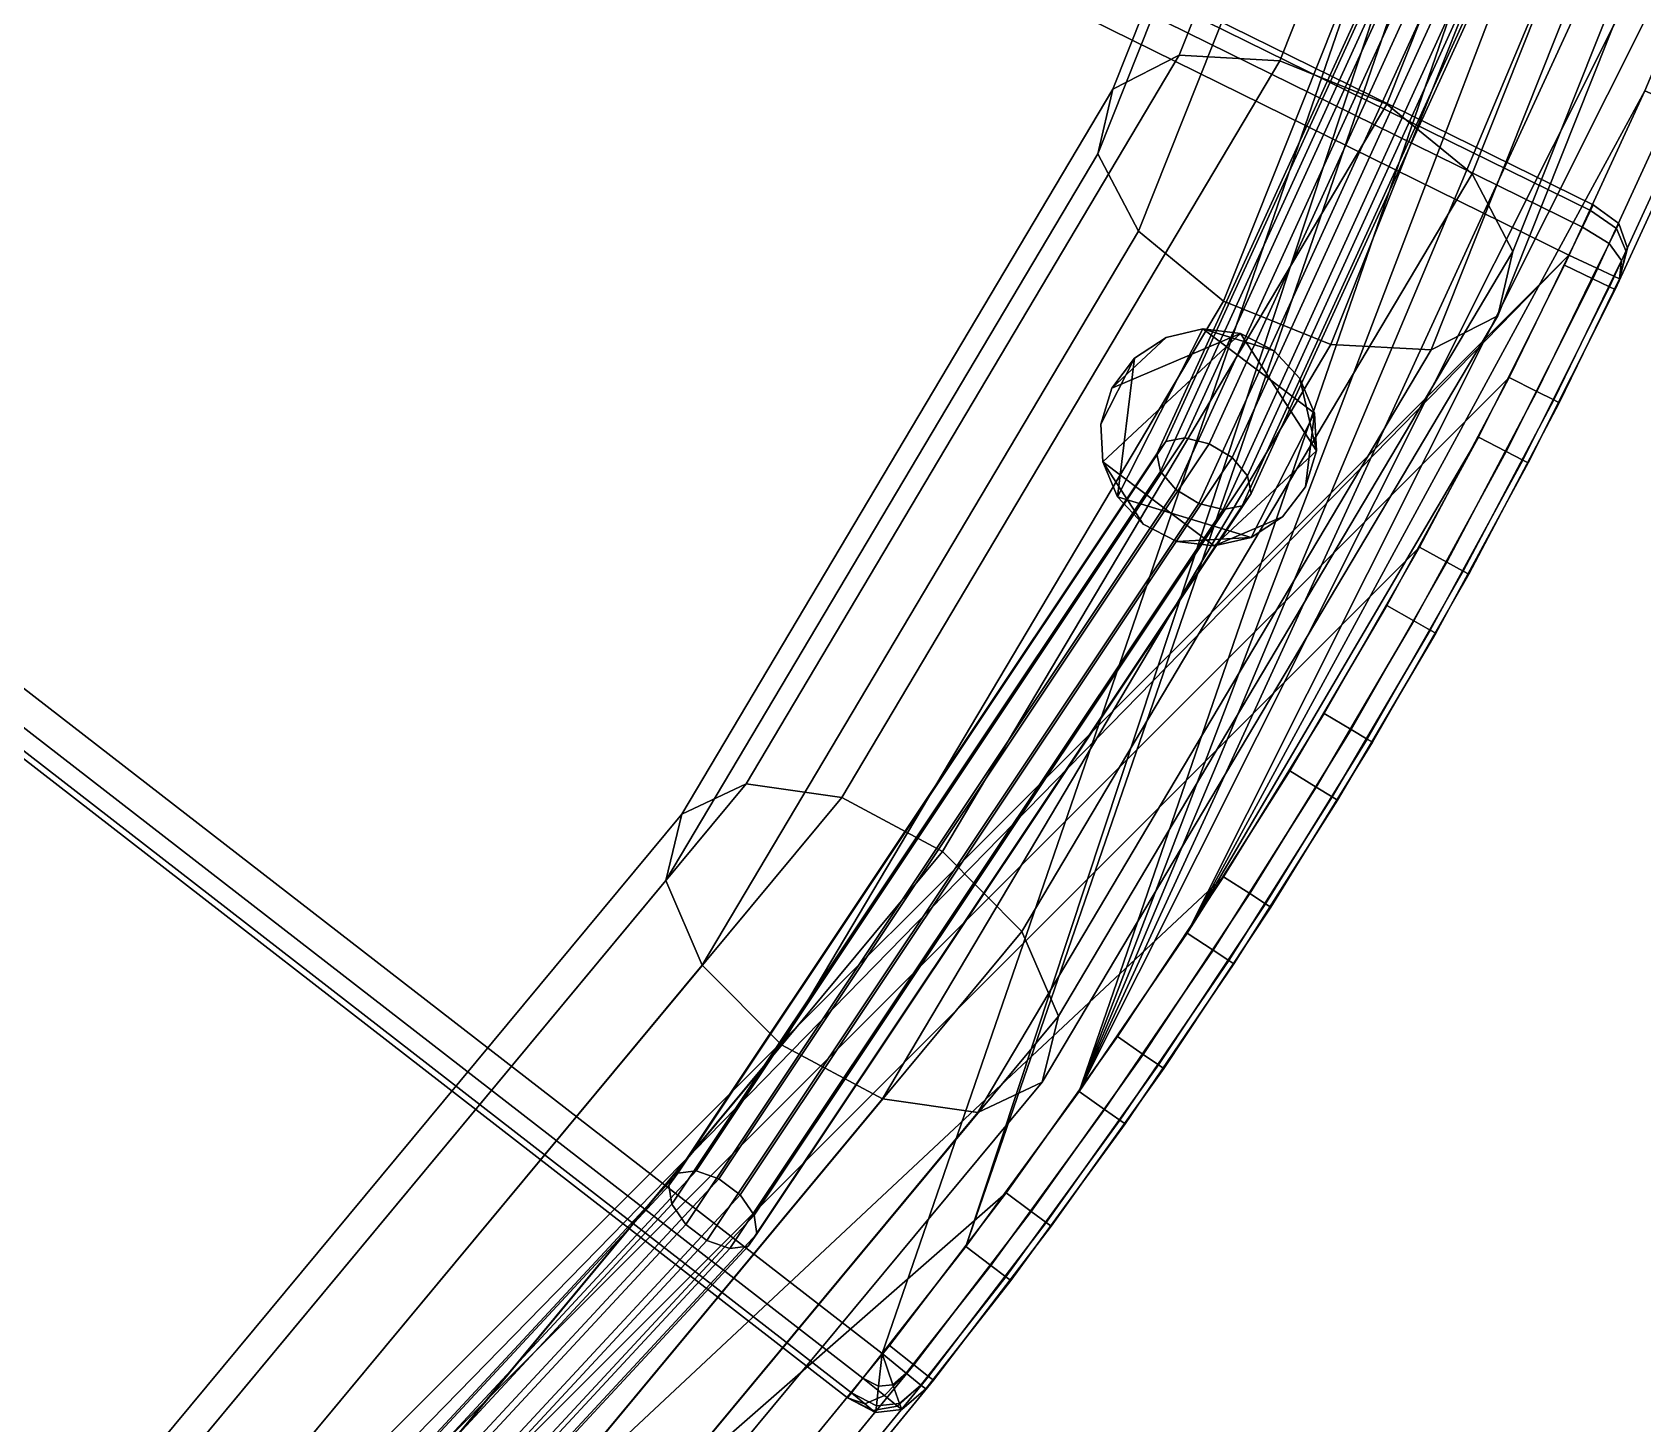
# Model space of a CAD drawing. Header units: millimetres. Extents: x -11 to 11, y -5.8 to 5.8.
# Drawn here: x 2.7033 to 2.899, y -1.1592 to -0.99 of the extents above; entities that cross this region are included whole.
import ezdxf

# ---------------------------------------------------------------- set-up
doc = ezdxf.new("R2010")
doc.units = ezdxf.units.MM
for name, color, linetype in [('CHERRY_MAT', 33, 'Continuous'), ('copertura', 8, 'Continuous'), ('pavimento_salone', 7, 'Continuous'), ('rolf', 254, 'Continuous'), ('SILVER_MAT', 42, 'Continuous')]:
    doc.layers.add(name, color=color, linetype=linetype)

msp = doc.modelspace()

# ---------------------------------------------------------------- linework, layer by layer
at = {"layer": 'CHERRY_MAT'}
for points in [[(2.89302, -1.011, 1.67228), (2.22502, -0.68243, 1.67228), (2.22502, -0.68243, 1.6314), (2.89302, -1.011, 1.6314)], [(2.89269, -1.01168, 1.62761), (2.89302, -1.011, 1.6314), (2.22502, -0.68243, 1.6314), (2.22658, -0.684, 1.62761)], [(2.22658, -0.684, 1.67606), (2.22502, -0.68243, 1.67228), (2.89302, -1.011, 1.67228), (2.89269, -1.01168, 1.67606)], [(2.8917, -1.01372, 1.62534), (2.89269, -1.01168, 1.62761), (2.22658, -0.684, 1.62761), (2.23128, -0.68869, 1.62534)], [(2.23128, -0.68869, 1.67833), (2.22658, -0.684, 1.67606), (2.89269, -1.01168, 1.67606), (2.8917, -1.01372, 1.67833)], [(2.89004, -1.01713, 1.62458), (2.8917, -1.01372, 1.62534), (2.23128, -0.68869, 1.62534), (2.23911, -0.69652, 1.62458)], [(2.23911, -0.69652, 1.67909), (2.23128, -0.68869, 1.67833), (2.8917, -1.01372, 1.67833), (2.89004, -1.01713, 1.67909)], [(2.55971, -1.34745, 1.62458), (2.89004, -1.01713, 1.62458), (2.23911, -0.69652, 1.62458), (2.55971, -1.34745, 1.62458)], [(2.55971, -1.34745, 1.67909), (2.23911, -0.69652, 1.67909), (2.89004, -1.01713, 1.67909), (2.57458, -1.34022, 1.67909)], [(2.21425, -0.69967, 1.46788), (2.80239, -1.15604, 1.46788), (2.80239, -1.15604, 1.427), (2.21425, -0.69967, 1.427)], [(2.21634, -0.70039, 1.42322), (2.21425, -0.69967, 1.427), (2.80239, -1.15604, 1.427), (2.80286, -1.15544, 1.42322)], [(2.80286, -1.15544, 1.47166), (2.80239, -1.15604, 1.46788), (2.21425, -0.69967, 1.46788), (2.21634, -0.70039, 1.47166)], [(2.22262, -0.70256, 1.42094), (2.21634, -0.70039, 1.42322), (2.80286, -1.15544, 1.42322), (2.80426, -1.15365, 1.42094)], [(2.80426, -1.15365, 1.47394), (2.80286, -1.15544, 1.47166), (2.21634, -0.70039, 1.47166), (2.22262, -0.70256, 1.47394)], [(2.23308, -0.70616, 1.42019), (2.22262, -0.70256, 1.42094), (2.80426, -1.15365, 1.42094), (2.80659, -1.15067, 1.42019)], [(2.80659, -1.15067, 1.47469), (2.80426, -1.15365, 1.47394), (2.22262, -0.70256, 1.47394), (2.23308, -0.70616, 1.47469)], [(2.80659, -1.15067, 1.42019), (2.95868, -0.70897, 1.42019), (2.23308, -0.70616, 1.42019), (2.80659, -1.15067, 1.42019)], [(2.80659, -1.15067, 1.47469), (2.23308, -0.70616, 1.47469), (2.95868, -0.70897, 1.47469), (2.81678, -1.13765, 1.47469)], [(2.81678, -1.13765, 1.42019), (2.9587, -0.7255, 1.42019), (2.95868, -0.70897, 1.42019), (2.80659, -1.15067, 1.42019)], [(2.95868, -0.70897, 1.47469), (2.9587, -0.7255, 1.47469), (2.81678, -1.13765, 1.47469), (2.95868, -0.70897, 1.47469)], [(2.83054, -1.11881, 1.42019), (2.95794, -0.74882, 1.42019), (2.9587, -0.7255, 1.42019), (2.81678, -1.13765, 1.42019)], [(2.9587, -0.7255, 1.47469), (2.95794, -0.74882, 1.47469), (2.83054, -1.11881, 1.47469), (2.81678, -1.13765, 1.47469)], [(2.83054, -1.11881, 1.42019), (2.95411, -0.79529, 1.42019), (2.95641, -0.77208, 1.42019), (2.95794, -0.74882, 1.42019)], [(2.95641, -0.77208, 1.47469), (2.95411, -0.79529, 1.47469), (2.83054, -1.11881, 1.47469), (2.95794, -0.74882, 1.47469)], [(2.83054, -1.11881, 1.42019), (2.94719, -0.84141, 1.42019), (2.95103, -0.8184, 1.42019), (2.95411, -0.79529, 1.42019)], [(2.95103, -0.8184, 1.47469), (2.94719, -0.84141, 1.47469), (2.83054, -1.11881, 1.47469), (2.95411, -0.79529, 1.47469)], [(2.83054, -1.11881, 1.42019), (2.93722, -0.88702, 1.42019), (2.94259, -0.8643, 1.42019), (2.94719, -0.84141, 1.42019)], [(2.94259, -0.8643, 1.47469), (2.93722, -0.88702, 1.47469), (2.83054, -1.11881, 1.47469), (2.94719, -0.84141, 1.47469)], [(2.83054, -1.11881, 1.42019), (2.92425, -0.93182, 1.42019), (2.93111, -0.90953, 1.42019), (2.93722, -0.88702, 1.42019)], [(2.93111, -0.90953, 1.47469), (2.92425, -0.93182, 1.47469), (2.83054, -1.11881, 1.47469), (2.93722, -0.88702, 1.47469)], [(2.84366, -1.09954, 1.42019), (2.91666, -0.95386, 1.42019), (2.92425, -0.93182, 1.42019), (2.83054, -1.11881, 1.42019)], [(2.92425, -0.93182, 1.47469), (2.91666, -0.95386, 1.47469), (2.84366, -1.09954, 1.47469), (2.83054, -1.11881, 1.47469)], [(2.84366, -1.09954, 1.42019), (2.8993, -0.99715, 1.42019), (2.90834, -0.97565, 1.42019), (2.91666, -0.95386, 1.42019)], [(2.90834, -0.97565, 1.47469), (2.8993, -0.99715, 1.47469), (2.84366, -1.09954, 1.47469), (2.91666, -0.95386, 1.47469)], [(2.84366, -1.09954, 1.42019), (2.87908, -1.03923, 1.42019), (2.88954, -1.01836, 1.42019), (2.8993, -0.99715, 1.42019)], [(2.88954, -1.01836, 1.47469), (2.87908, -1.03923, 1.47469), (2.84366, -1.09954, 1.47469), (2.8993, -0.99715, 1.47469)], [(2.88954, -1.01836, 1.42019), (2.89295, -1.02, 1.42094), (2.90276, -0.99868, 1.42094), (2.8993, -0.99715, 1.42019)], [(2.8993, -0.99715, 1.47469), (2.90276, -0.99868, 1.47394), (2.89295, -1.02, 1.47394), (2.88954, -1.01836, 1.47469)], [(2.89295, -1.02, 1.42094), (2.895, -1.02098, 1.42322), (2.90484, -0.99959, 1.42322), (2.90276, -0.99868, 1.42094)], [(2.90276, -0.99868, 1.47394), (2.90484, -0.99959, 1.47166), (2.895, -1.02098, 1.47166), (2.89295, -1.02, 1.47394)], [(2.895, -1.02098, 1.42322), (2.89568, -1.02131, 1.427), (2.90554, -0.9999, 1.427), (2.90484, -0.99959, 1.42322)], [(2.90484, -0.99959, 1.47166), (2.90554, -0.9999, 1.46788), (2.89568, -1.02131, 1.46788), (2.895, -1.02098, 1.47166)], [(2.89568, -1.02131, 1.46788), (2.90554, -0.9999, 1.46788), (2.90554, -0.9999, 1.427), (2.89568, -1.02131, 1.427)], [(2.8917, -1.01372, 1.62534), (2.89494, -1.0157, 1.62601), (2.89583, -1.01388, 1.62803), (2.89269, -1.01168, 1.62761)], [(2.89269, -1.01168, 1.67606), (2.89583, -1.01388, 1.67564), (2.89494, -1.0157, 1.67766), (2.8917, -1.01372, 1.67833)], [(2.89269, -1.01168, 1.62761), (2.89583, -1.01388, 1.62803), (2.89612, -1.01328, 1.6314), (2.89302, -1.011, 1.6314)], [(2.89302, -1.011, 1.67228), (2.89612, -1.01328, 1.67228), (2.89583, -1.01388, 1.67564), (2.89269, -1.01168, 1.67606)], [(2.89302, -1.011, 1.6314), (2.89612, -1.01328, 1.6314), (2.89612, -1.01328, 1.67228), (2.89302, -1.011, 1.67228)], [(2.89004, -1.01713, 1.62458), (2.89347, -1.01872, 1.62534), (2.89494, -1.0157, 1.62601), (2.8917, -1.01372, 1.62534)], [(2.8917, -1.01372, 1.67833), (2.89494, -1.0157, 1.67766), (2.89347, -1.01872, 1.67833), (2.89004, -1.01713, 1.67909)], [(2.89494, -1.0157, 1.62601), (2.89645, -1.01779, 1.62803), (2.897, -1.01666, 1.62929), (2.89583, -1.01388, 1.62803)], [(2.89583, -1.01388, 1.67564), (2.897, -1.01666, 1.67438), (2.89645, -1.01779, 1.67564), (2.89494, -1.0157, 1.67766)], [(2.89583, -1.01388, 1.62803), (2.897, -1.01666, 1.62929), (2.89719, -1.01628, 1.6314), (2.89612, -1.01328, 1.6314)], [(2.89612, -1.01328, 1.67228), (2.89719, -1.01628, 1.67228), (2.897, -1.01666, 1.67438), (2.89583, -1.01388, 1.67564)], [(2.89612, -1.01328, 1.6314), (2.89719, -1.01628, 1.6314), (2.89719, -1.01628, 1.67228), (2.89612, -1.01328, 1.67228)], [(2.89347, -1.01872, 1.62534), (2.89553, -1.01968, 1.62761), (2.89645, -1.01779, 1.62803), (2.89494, -1.0157, 1.62601)], [(2.89494, -1.0157, 1.67766), (2.89645, -1.01779, 1.67564), (2.89553, -1.01968, 1.67606), (2.89347, -1.01872, 1.67833)], [(2.57458, -1.34022, 1.62458), (2.88281, -1.03199, 1.62458), (2.89004, -1.01713, 1.62458), (2.55971, -1.34745, 1.62458)], [(2.89004, -1.01713, 1.67909), (2.88281, -1.03199, 1.67909), (2.57458, -1.34022, 1.67909), (2.89004, -1.01713, 1.67909)], [(2.88281, -1.03199, 1.62458), (2.88618, -1.0337, 1.62534), (2.89347, -1.01872, 1.62534), (2.89004, -1.01713, 1.62458)], [(2.89004, -1.01713, 1.67909), (2.89347, -1.01872, 1.67833), (2.88618, -1.0337, 1.67833), (2.88281, -1.03199, 1.67909)], [(2.89622, -1.02, 1.6314), (2.89645, -1.01779, 1.62803), (2.89553, -1.01968, 1.62761), (2.89622, -1.02, 1.6314)], [(2.89622, -1.02, 1.67228), (2.89553, -1.01968, 1.67606), (2.89645, -1.01779, 1.67564), (2.89622, -1.02, 1.67228)], [(2.89622, -1.02, 1.67228), (2.897, -1.01666, 1.67438), (2.89719, -1.01628, 1.67228), (2.89622, -1.02, 1.67228)], [(2.89719, -1.01628, 1.6314), (2.89622, -1.02, 1.6314), (2.89622, -1.02, 1.67228), (2.89719, -1.01628, 1.67228)], [(2.89622, -1.02, 1.6314), (2.89719, -1.01628, 1.6314), (2.897, -1.01666, 1.62929), (2.89622, -1.02, 1.6314)], [(2.89622, -1.02, 1.6314), (2.897, -1.01666, 1.62929), (2.89645, -1.01779, 1.62803), (2.89622, -1.02, 1.6314)], [(2.89622, -1.02, 1.67228), (2.89645, -1.01779, 1.67564), (2.897, -1.01666, 1.67438), (2.89622, -1.02, 1.67228)], [(2.87908, -1.03923, 1.42019), (2.88244, -1.04098, 1.42094), (2.89295, -1.02, 1.42094), (2.88954, -1.01836, 1.42019)], [(2.88954, -1.01836, 1.47469), (2.89295, -1.02, 1.47394), (2.88244, -1.04098, 1.47394), (2.87908, -1.03923, 1.47469)], [(2.88618, -1.0337, 1.62534), (2.88821, -1.03473, 1.62761), (2.89553, -1.01968, 1.62761), (2.89347, -1.01872, 1.62534)], [(2.89347, -1.01872, 1.67833), (2.89553, -1.01968, 1.67606), (2.88821, -1.03473, 1.67606), (2.88618, -1.0337, 1.67833)], [(2.88821, -1.03473, 1.62761), (2.88888, -1.03507, 1.6314), (2.89622, -1.02, 1.6314), (2.89553, -1.01968, 1.62761)], [(2.89553, -1.01968, 1.67606), (2.89622, -1.02, 1.67228), (2.88888, -1.03507, 1.67228), (2.88821, -1.03473, 1.67606)], [(2.88244, -1.04098, 1.42094), (2.88445, -1.04203, 1.42322), (2.895, -1.02098, 1.42322), (2.89295, -1.02, 1.42094)], [(2.89295, -1.02, 1.47394), (2.895, -1.02098, 1.47166), (2.88445, -1.04203, 1.47166), (2.88244, -1.04098, 1.47394)], [(2.88445, -1.04203, 1.42322), (2.88512, -1.04238, 1.427), (2.89568, -1.02131, 1.427), (2.895, -1.02098, 1.42322)], [(2.895, -1.02098, 1.47166), (2.89568, -1.02131, 1.46788), (2.88512, -1.04238, 1.46788), (2.88445, -1.04203, 1.47166)], [(2.88512, -1.04238, 1.46788), (2.89568, -1.02131, 1.46788), (2.89568, -1.02131, 1.427), (2.88512, -1.04238, 1.427)], [(2.88888, -1.03507, 1.67228), (2.89622, -1.02, 1.67228), (2.89622, -1.02, 1.6314), (2.88888, -1.03507, 1.6314)], [(2.5952, -1.32932, 1.62458), (2.87191, -1.05261, 1.62458), (2.88281, -1.03199, 1.62458), (2.57458, -1.34022, 1.62458)], [(2.88281, -1.03199, 1.67909), (2.87191, -1.05261, 1.67909), (2.5952, -1.32932, 1.67909), (2.57458, -1.34022, 1.67909)], [(2.87191, -1.05261, 1.62458), (2.87522, -1.05444, 1.62534), (2.88618, -1.0337, 1.62534), (2.88281, -1.03199, 1.62458)], [(2.88281, -1.03199, 1.67909), (2.88618, -1.0337, 1.67833), (2.87522, -1.05444, 1.67833), (2.87191, -1.05261, 1.67909)], [(2.87522, -1.05444, 1.62534), (2.87721, -1.05553, 1.62761), (2.88821, -1.03473, 1.62761), (2.88618, -1.0337, 1.62534)], [(2.88618, -1.0337, 1.67833), (2.88821, -1.03473, 1.67606), (2.87721, -1.05553, 1.67606), (2.87522, -1.05444, 1.67833)], [(2.87721, -1.05553, 1.62761), (2.87788, -1.0559, 1.6314), (2.88888, -1.03507, 1.6314), (2.88821, -1.03473, 1.62761)], [(2.88821, -1.03473, 1.67606), (2.88888, -1.03507, 1.67228), (2.87788, -1.0559, 1.67228), (2.87721, -1.05553, 1.67606)], [(2.87788, -1.0559, 1.67228), (2.88888, -1.03507, 1.67228), (2.88888, -1.03507, 1.6314), (2.87788, -1.0559, 1.6314)], [(2.84366, -1.09954, 1.42019), (2.85613, -1.07983, 1.42019), (2.86794, -1.05973, 1.42019), (2.87908, -1.03923, 1.42019)], [(2.86794, -1.05973, 1.47469), (2.85613, -1.07983, 1.47469), (2.84366, -1.09954, 1.47469), (2.87908, -1.03923, 1.47469)], [(2.86794, -1.05973, 1.42019), (2.87123, -1.06159, 1.42094), (2.88244, -1.04098, 1.42094), (2.87908, -1.03923, 1.42019)], [(2.87908, -1.03923, 1.47469), (2.88244, -1.04098, 1.47394), (2.87123, -1.06159, 1.47394), (2.86794, -1.05973, 1.47469)], [(2.87123, -1.06159, 1.42094), (2.87321, -1.06271, 1.42322), (2.88445, -1.04203, 1.42322), (2.88244, -1.04098, 1.42094)], [(2.88244, -1.04098, 1.47394), (2.88445, -1.04203, 1.47166), (2.87321, -1.06271, 1.47166), (2.87123, -1.06159, 1.47394)], [(2.87321, -1.06271, 1.42322), (2.87387, -1.06308, 1.427), (2.88512, -1.04238, 1.427), (2.88445, -1.04203, 1.42322)], [(2.88445, -1.04203, 1.47166), (2.88512, -1.04238, 1.46788), (2.87387, -1.06308, 1.46788), (2.87321, -1.06271, 1.47166)], [(2.87387, -1.06308, 1.46788), (2.88512, -1.04238, 1.46788), (2.88512, -1.04238, 1.427), (2.87387, -1.06308, 1.427)], [(2.5952, -1.32932, 1.62458), (2.84809, -1.0927, 1.62458), (2.86033, -1.07286, 1.62458), (2.87191, -1.05261, 1.62458)], [(2.86033, -1.07286, 1.67909), (2.84809, -1.0927, 1.67909), (2.5952, -1.32932, 1.67909), (2.87191, -1.05261, 1.67909)], [(2.86033, -1.07286, 1.62458), (2.86358, -1.07479, 1.62534), (2.87522, -1.05444, 1.62534), (2.87191, -1.05261, 1.62458)], [(2.87191, -1.05261, 1.67909), (2.87522, -1.05444, 1.67833), (2.86358, -1.07479, 1.67833), (2.86033, -1.07286, 1.67909)], [(2.86358, -1.07479, 1.62534), (2.86554, -1.07595, 1.62761), (2.87721, -1.05553, 1.62761), (2.87522, -1.05444, 1.62534)], [(2.87522, -1.05444, 1.67833), (2.87721, -1.05553, 1.67606), (2.86554, -1.07595, 1.67606), (2.86358, -1.07479, 1.67833)], [(2.86554, -1.07595, 1.62761), (2.86619, -1.07634, 1.6314), (2.87788, -1.0559, 1.6314), (2.87721, -1.05553, 1.62761)], [(2.87721, -1.05553, 1.67606), (2.87788, -1.0559, 1.67228), (2.86619, -1.07634, 1.67228), (2.86554, -1.07595, 1.67606)], [(2.86619, -1.07634, 1.67228), (2.87788, -1.0559, 1.67228), (2.87788, -1.0559, 1.6314), (2.86619, -1.07634, 1.6314)], [(2.85613, -1.07983, 1.42019), (2.85936, -1.08181, 1.42094), (2.87123, -1.06159, 1.42094), (2.86794, -1.05973, 1.42019)], [(2.86794, -1.05973, 1.47469), (2.87123, -1.06159, 1.47394), (2.85936, -1.08181, 1.47394), (2.85613, -1.07983, 1.47469)], [(2.85936, -1.08181, 1.42094), (2.8613, -1.08299, 1.42322), (2.87321, -1.06271, 1.42322), (2.87123, -1.06159, 1.42094)], [(2.87123, -1.06159, 1.47394), (2.87321, -1.06271, 1.47166), (2.8613, -1.08299, 1.47166), (2.85936, -1.08181, 1.47394)], [(2.8613, -1.08299, 1.42322), (2.86195, -1.08338, 1.427), (2.87387, -1.06308, 1.427), (2.87321, -1.06271, 1.42322)], [(2.87321, -1.06271, 1.47166), (2.87387, -1.06308, 1.46788), (2.86195, -1.08338, 1.46788), (2.8613, -1.08299, 1.47166)], [(2.86195, -1.08338, 1.46788), (2.87387, -1.06308, 1.46788), (2.87387, -1.06308, 1.427), (2.86195, -1.08338, 1.427)], [(2.84809, -1.0927, 1.62458), (2.85128, -1.09474, 1.62534), (2.86358, -1.07479, 1.62534), (2.86033, -1.07286, 1.62458)], [(2.86033, -1.07286, 1.67909), (2.86358, -1.07479, 1.67833), (2.85128, -1.09474, 1.67833), (2.84809, -1.0927, 1.67909)], [(2.85128, -1.09474, 1.62534), (2.85319, -1.09597, 1.62761), (2.86554, -1.07595, 1.62761), (2.86358, -1.07479, 1.62534)], [(2.86358, -1.07479, 1.67833), (2.86554, -1.07595, 1.67606), (2.85319, -1.09597, 1.67606), (2.85128, -1.09474, 1.67833)], [(2.85319, -1.09597, 1.62761), (2.85383, -1.09637, 1.6314), (2.86619, -1.07634, 1.6314), (2.86554, -1.07595, 1.62761)], [(2.86554, -1.07595, 1.67606), (2.86619, -1.07634, 1.67228), (2.85383, -1.09637, 1.67228), (2.85319, -1.09597, 1.67606)], [(2.85383, -1.09637, 1.67228), (2.86619, -1.07634, 1.67228), (2.86619, -1.07634, 1.6314), (2.85383, -1.09637, 1.6314)], [(2.84366, -1.09954, 1.42019), (2.84682, -1.10161, 1.42094), (2.85936, -1.08181, 1.42094), (2.85613, -1.07983, 1.42019)], [(2.85613, -1.07983, 1.47469), (2.85936, -1.08181, 1.47394), (2.84682, -1.10161, 1.47394), (2.84366, -1.09954, 1.47469)], [(2.84682, -1.10161, 1.42094), (2.84872, -1.10286, 1.42322), (2.8613, -1.08299, 1.42322), (2.85936, -1.08181, 1.42094)], [(2.85936, -1.08181, 1.47394), (2.8613, -1.08299, 1.47166), (2.84872, -1.10286, 1.47166), (2.84682, -1.10161, 1.47394)], [(2.84872, -1.10286, 1.42322), (2.84935, -1.10327, 1.427), (2.86195, -1.08338, 1.427), (2.8613, -1.08299, 1.42322)], [(2.8613, -1.08299, 1.47166), (2.86195, -1.08338, 1.46788), (2.84935, -1.10327, 1.46788), (2.84872, -1.10286, 1.47166)], [(2.84935, -1.10327, 1.46788), (2.86195, -1.08338, 1.46788), (2.86195, -1.08338, 1.427), (2.84935, -1.10327, 1.427)], [(2.5952, -1.32932, 1.62458), (2.82166, -1.13113, 1.62458), (2.83519, -1.11213, 1.62458), (2.84809, -1.0927, 1.62458)], [(2.83519, -1.11213, 1.67909), (2.82166, -1.13113, 1.67909), (2.5952, -1.32932, 1.67909), (2.84809, -1.0927, 1.67909)], [(2.83519, -1.11213, 1.62458), (2.83831, -1.11428, 1.62534), (2.85128, -1.09474, 1.62534), (2.84809, -1.0927, 1.62458)], [(2.84809, -1.0927, 1.67909), (2.85128, -1.09474, 1.67833), (2.83831, -1.11428, 1.67833), (2.83519, -1.11213, 1.67909)], [(2.83831, -1.11428, 1.62534), (2.84018, -1.11556, 1.62761), (2.85319, -1.09597, 1.62761), (2.85128, -1.09474, 1.62534)], [(2.85128, -1.09474, 1.67833), (2.85319, -1.09597, 1.67606), (2.84018, -1.11556, 1.67606), (2.83831, -1.11428, 1.67833)], [(2.84018, -1.11556, 1.62761), (2.84081, -1.11599, 1.6314), (2.85383, -1.09637, 1.6314), (2.85319, -1.09597, 1.62761)], [(2.85319, -1.09597, 1.67606), (2.85383, -1.09637, 1.67228), (2.84081, -1.11599, 1.67228), (2.84018, -1.11556, 1.67606)], [(2.84081, -1.11599, 1.67228), (2.85383, -1.09637, 1.67228), (2.85383, -1.09637, 1.6314), (2.84081, -1.11599, 1.6314)], [(2.83054, -1.11881, 1.42019), (2.83363, -1.12099, 1.42094), (2.84682, -1.10161, 1.42094), (2.84366, -1.09954, 1.42019)], [(2.84366, -1.09954, 1.47469), (2.84682, -1.10161, 1.47394), (2.83363, -1.12099, 1.47394), (2.83054, -1.11881, 1.47469)], [(2.83363, -1.12099, 1.42094), (2.83549, -1.1223, 1.42322), (2.84872, -1.10286, 1.42322), (2.84682, -1.10161, 1.42094)], [(2.84682, -1.10161, 1.47394), (2.84872, -1.10286, 1.47166), (2.83549, -1.1223, 1.47166), (2.83363, -1.12099, 1.47394)], [(2.83549, -1.1223, 1.42322), (2.83611, -1.12274, 1.427), (2.84935, -1.10327, 1.427), (2.84872, -1.10286, 1.42322)], [(2.84872, -1.10286, 1.47166), (2.84935, -1.10327, 1.46788), (2.83611, -1.12274, 1.46788), (2.83549, -1.1223, 1.47166)], [(2.83611, -1.12274, 1.46788), (2.84935, -1.10327, 1.46788), (2.84935, -1.10327, 1.427), (2.83611, -1.12274, 1.427)], [(2.82166, -1.13113, 1.62458), (2.8247, -1.13338, 1.62534), (2.83831, -1.11428, 1.62534), (2.83519, -1.11213, 1.62458)], [(2.83519, -1.11213, 1.67909), (2.83831, -1.11428, 1.67833), (2.8247, -1.13338, 1.67833), (2.82166, -1.13113, 1.67909)], [(2.8247, -1.13338, 1.62534), (2.82653, -1.13473, 1.62761), (2.84018, -1.11556, 1.62761), (2.83831, -1.11428, 1.62534)], [(2.83831, -1.11428, 1.67833), (2.84018, -1.11556, 1.67606), (2.82653, -1.13473, 1.67606), (2.8247, -1.13338, 1.67833)], [(2.82653, -1.13473, 1.62761), (2.82714, -1.13518, 1.6314), (2.84081, -1.11599, 1.6314), (2.84018, -1.11556, 1.62761)], [(2.84018, -1.11556, 1.67606), (2.84081, -1.11599, 1.67228), (2.82714, -1.13518, 1.67228), (2.82653, -1.13473, 1.67606)], [(2.82714, -1.13518, 1.67228), (2.84081, -1.11599, 1.67228), (2.84081, -1.11599, 1.6314), (2.82714, -1.13518, 1.6314)], [(2.81678, -1.13765, 1.42019), (2.8198, -1.13994, 1.42094), (2.83363, -1.12099, 1.42094), (2.83054, -1.11881, 1.42019)], [(2.83054, -1.11881, 1.47469), (2.83363, -1.12099, 1.47394), (2.8198, -1.13994, 1.47394), (2.81678, -1.13765, 1.47469)], [(2.8198, -1.13994, 1.42094), (2.82161, -1.14131, 1.42322), (2.83549, -1.1223, 1.42322), (2.83363, -1.12099, 1.42094)], [(2.83363, -1.12099, 1.47394), (2.83549, -1.1223, 1.47166), (2.82161, -1.14131, 1.47166), (2.8198, -1.13994, 1.47394)], [(2.82161, -1.14131, 1.42322), (2.82222, -1.14176, 1.427), (2.83611, -1.12274, 1.427), (2.83549, -1.1223, 1.42322)], [(2.83549, -1.1223, 1.47166), (2.83611, -1.12274, 1.46788), (2.82222, -1.14176, 1.46788), (2.82161, -1.14131, 1.47166)], [(2.82222, -1.14176, 1.46788), (2.83611, -1.12274, 1.46788), (2.83611, -1.12274, 1.427), (2.82222, -1.14176, 1.427)], [(2.5952, -1.32932, 1.62458), (2.7927, -1.16775, 1.62458), (2.80748, -1.14968, 1.62458), (2.82166, -1.13113, 1.62458)], [(2.80748, -1.14968, 1.67909), (2.7927, -1.16775, 1.67909), (2.5952, -1.32932, 1.67909), (2.82166, -1.13113, 1.67909)], [(2.80748, -1.14968, 1.62458), (2.81045, -1.15203, 1.62534), (2.8247, -1.13338, 1.62534), (2.82166, -1.13113, 1.62458)], [(2.82166, -1.13113, 1.67909), (2.8247, -1.13338, 1.67833), (2.81045, -1.15203, 1.67833), (2.80748, -1.14968, 1.67909)], [(2.81045, -1.15203, 1.62534), (2.81223, -1.15344, 1.62761), (2.82653, -1.13473, 1.62761), (2.8247, -1.13338, 1.62534)], [(2.8247, -1.13338, 1.67833), (2.82653, -1.13473, 1.67606), (2.81223, -1.15344, 1.67606), (2.81045, -1.15203, 1.67833)], [(2.81223, -1.15344, 1.62761), (2.81283, -1.15391, 1.6314), (2.82714, -1.13518, 1.6314), (2.82653, -1.13473, 1.62761)], [(2.82653, -1.13473, 1.67606), (2.82714, -1.13518, 1.67228), (2.81283, -1.15391, 1.67228), (2.81223, -1.15344, 1.67606)], [(2.81283, -1.15391, 1.67228), (2.82714, -1.13518, 1.67228), (2.82714, -1.13518, 1.6314), (2.81283, -1.15391, 1.6314)], [(2.80659, -1.15067, 1.42019), (2.80953, -1.15305, 1.42094), (2.8198, -1.13994, 1.42094), (2.81678, -1.13765, 1.42019)], [(2.81678, -1.13765, 1.47469), (2.8198, -1.13994, 1.47394), (2.80953, -1.15305, 1.47394), (2.80659, -1.15067, 1.47469)], [(2.80953, -1.15305, 1.42094), (2.8113, -1.15448, 1.42322), (2.82161, -1.14131, 1.42322), (2.8198, -1.13994, 1.42094)], [(2.8198, -1.13994, 1.47394), (2.82161, -1.14131, 1.47166), (2.8113, -1.15448, 1.47166), (2.80953, -1.15305, 1.47394)], [(2.8113, -1.15448, 1.42322), (2.81189, -1.15496, 1.427), (2.82222, -1.14176, 1.427), (2.82161, -1.14131, 1.42322)], [(2.82161, -1.14131, 1.47166), (2.82222, -1.14176, 1.46788), (2.81189, -1.15496, 1.46788), (2.8113, -1.15448, 1.47166)], [(2.81189, -1.15496, 1.46788), (2.82222, -1.14176, 1.46788), (2.82222, -1.14176, 1.427), (2.81189, -1.15496, 1.427)], [(2.7927, -1.16775, 1.62458), (2.79559, -1.17019, 1.62534), (2.81045, -1.15203, 1.62534), (2.80748, -1.14968, 1.62458)], [(2.80748, -1.14968, 1.67909), (2.81045, -1.15203, 1.67833), (2.79559, -1.17019, 1.67833), (2.7927, -1.16775, 1.67909)], [(2.80659, -1.15067, 1.42019), (2.80426, -1.15365, 1.42094), (2.80615, -1.15464, 1.42094), (2.80659, -1.15067, 1.42019)], [(2.80953, -1.15305, 1.47394), (2.80687, -1.15577, 1.47326), (2.80426, -1.15365, 1.47394), (2.80659, -1.15067, 1.47469)], [(2.80659, -1.15067, 1.42019), (2.80615, -1.15464, 1.42094), (2.80791, -1.15444, 1.42094), (2.80659, -1.15067, 1.42019)], [(2.80659, -1.15067, 1.42019), (2.80791, -1.15444, 1.42094), (2.80953, -1.15305, 1.42094), (2.80659, -1.15067, 1.42019)], [(2.79559, -1.17019, 1.62534), (2.79732, -1.17166, 1.62761), (2.81223, -1.15344, 1.62761), (2.81045, -1.15203, 1.62534)], [(2.81045, -1.15203, 1.67833), (2.81223, -1.15344, 1.67606), (2.79732, -1.17166, 1.67606), (2.79559, -1.17019, 1.67833)], [(2.79732, -1.17166, 1.62761), (2.7979, -1.17215, 1.6314), (2.81283, -1.15391, 1.6314), (2.81223, -1.15344, 1.62761)], [(2.81223, -1.15344, 1.67606), (2.81283, -1.15391, 1.67228), (2.7979, -1.17215, 1.67228), (2.79732, -1.17166, 1.67606)], [(2.7979, -1.17215, 1.67228), (2.81283, -1.15391, 1.67228), (2.81283, -1.15391, 1.6314), (2.7979, -1.17215, 1.6314)], [(2.80589, -1.15703, 1.42322), (2.80615, -1.15464, 1.42094), (2.80426, -1.15365, 1.42094), (2.80286, -1.15544, 1.42322)], [(2.80687, -1.15577, 1.47326), (2.80449, -1.15676, 1.47124), (2.80286, -1.15544, 1.47166), (2.80426, -1.15365, 1.47394)], [(2.8087, -1.15671, 1.42322), (2.80791, -1.15444, 1.42094), (2.80615, -1.15464, 1.42094), (2.80589, -1.15703, 1.42322)], [(2.8113, -1.15448, 1.47166), (2.80844, -1.15704, 1.47124), (2.80687, -1.15577, 1.47326), (2.80953, -1.15305, 1.47394)], [(2.8113, -1.15448, 1.42322), (2.80953, -1.15305, 1.42094), (2.80791, -1.15444, 1.42094), (2.8087, -1.15671, 1.42322)], [(2.81189, -1.15496, 1.46788), (2.80897, -1.15746, 1.46788), (2.80844, -1.15704, 1.47124), (2.8113, -1.15448, 1.47166)], [(2.81189, -1.15496, 1.427), (2.8113, -1.15448, 1.42322), (2.8087, -1.15671, 1.42322), (2.80897, -1.15746, 1.427)], [(2.8058, -1.15782, 1.427), (2.80589, -1.15703, 1.42322), (2.80286, -1.15544, 1.42322), (2.80239, -1.15604, 1.427)], [(2.80239, -1.15604, 1.46788), (2.80286, -1.15544, 1.47166), (2.80449, -1.15676, 1.47124), (2.80239, -1.15604, 1.46788)], [(2.80239, -1.15604, 1.46788), (2.80547, -1.15756, 1.46998), (2.8058, -1.15782, 1.46788), (2.80239, -1.15604, 1.46788)], [(2.80239, -1.15604, 1.46788), (2.80449, -1.15676, 1.47124), (2.80547, -1.15756, 1.46998), (2.80239, -1.15604, 1.46788)], [(2.80239, -1.15604, 1.46788), (2.8058, -1.15782, 1.46788), (2.8058, -1.15782, 1.427), (2.80239, -1.15604, 1.427)], [(2.80844, -1.15704, 1.47124), (2.80547, -1.15756, 1.46998), (2.80449, -1.15676, 1.47124), (2.80687, -1.15577, 1.47326)], [(2.80897, -1.15746, 1.427), (2.8087, -1.15671, 1.42322), (2.80589, -1.15703, 1.42322), (2.8058, -1.15782, 1.427)], [(2.80897, -1.15746, 1.46788), (2.81189, -1.15496, 1.46788), (2.81189, -1.15496, 1.427), (2.80897, -1.15746, 1.427)], [(2.80897, -1.15746, 1.46788), (2.8058, -1.15782, 1.46788), (2.80547, -1.15756, 1.46998), (2.80844, -1.15704, 1.47124)], [(2.8058, -1.15782, 1.46788), (2.80897, -1.15746, 1.46788), (2.80897, -1.15746, 1.427), (2.8058, -1.15782, 1.427)]]:
    msp.add_3dface(points, dxfattribs=at)
at = {"layer": 'copertura'}
msp.add_3dface([(0, -0.0125, 6.3), (0, -4.2625, 6.3), (11, -4.2625, 6.3), (11, -0.0125, 6.3)], dxfattribs=at)
at = {"layer": 'pavimento_salone'}
msp.add_3dface([(3, -4.2625), (3, 5.7375), (-3, 5.7375), (-3, -4.2625)], dxfattribs=at)
at = {"layer": 'rolf'}
msp.add_3dface([(0, -0.0125, 5.8), (0, -4.2625, 5.8), (10.7, -4.2625, 5.8), (10.7, -0.0125, 5.8)], dxfattribs=at)
at = {"layer": 'SILVER_MAT'}
for points in [[(2.89355, -0.89644, 2.65303), (2.85491, -0.99348, 2.72334), (2.84271, -0.99282, 2.71624), (2.8809, -0.89694, 2.64677)], [(2.90714, -0.90031, 2.6535), (2.86793, -0.99876, 2.72485), (2.85491, -0.99348, 2.72334), (2.89355, -0.89644, 2.65303)], [(2.8809, -0.89694, 2.64677), (2.84271, -0.99282, 2.71624), (2.83462, -0.99696, 2.70545), (2.87256, -0.90168, 2.63641)], [(2.91802, -0.90752, 2.64808), (2.8783, -1.00725, 2.72035), (2.86793, -0.99876, 2.72485), (2.90714, -0.90031, 2.6535)], [(2.87256, -0.90168, 2.63641), (2.83462, -0.99696, 2.70545), (2.83279, -1.00479, 2.69386), (2.87078, -0.90939, 2.62473)], [(2.92327, -0.91613, 2.6382), (2.88323, -1.01667, 2.71107), (2.8783, -1.00725, 2.72035), (2.91802, -0.90752, 2.64808)], [(2.87078, -0.90939, 2.62473), (2.83279, -1.00479, 2.69386), (2.83773, -1.01421, 2.68457), (2.87603, -0.918, 2.61486)], [(2.87603, -0.918, 2.61486), (2.83773, -1.01421, 2.68457), (2.84809, -1.0227, 2.68007), (2.88691, -0.92521, 2.60943)], [(2.92149, -0.92384, 2.62652), (2.88141, -1.0245, 2.69947), (2.88323, -1.01667, 2.71107), (2.92327, -0.91613, 2.6382)], [(2.91316, -0.92857, 2.61617), (2.87331, -1.02864, 2.68868), (2.88141, -1.0245, 2.69947), (2.92149, -0.92384, 2.62652)], [(2.88691, -0.92521, 2.60943), (2.84809, -1.0227, 2.68007), (2.86112, -1.02798, 2.68158), (2.9005, -0.92908, 2.60991)], [(2.9005, -0.92908, 2.60991), (2.86112, -1.02798, 2.68158), (2.87331, -1.02864, 2.68868), (2.91316, -0.92857, 2.61617)], [(2.83999, -1.04129, 2.44948), (2.88442, -0.94407, 2.37629), (2.88552, -0.94254, 2.37893), (2.84108, -1.03979, 2.45215)], [(2.83999, -1.04129, 2.16102), (2.88442, -0.94407, 2.08782), (2.88552, -0.94254, 2.09046), (2.84108, -1.03979, 2.16368)], [(2.83999, -1.04129, 1.87255), (2.88442, -0.94407, 1.79936), (2.88552, -0.94254, 1.802), (2.84108, -1.03979, 1.87522)], [(2.84108, -1.03979, 2.45215), (2.88552, -0.94254, 2.37893), (2.88793, -0.9419, 2.381), (2.8434, -1.03934, 2.45437)], [(2.84108, -1.03979, 2.16368), (2.88552, -0.94254, 2.09046), (2.88793, -0.9419, 2.09254), (2.8434, -1.03934, 2.16591)], [(2.84108, -1.03979, 1.87522), (2.88552, -0.94254, 1.802), (2.88793, -0.9419, 1.80407), (2.8434, -1.03934, 1.87744)], [(2.8434, -1.03934, 2.45437), (2.88793, -0.9419, 2.381), (2.89101, -0.94232, 2.38196), (2.84635, -1.04006, 2.45555)], [(2.8434, -1.03934, 2.16591), (2.88793, -0.9419, 2.09254), (2.89101, -0.94232, 2.0935), (2.84635, -1.04006, 2.16708)], [(2.8434, -1.03934, 1.87744), (2.88793, -0.9419, 1.80407), (2.89101, -0.94232, 1.80503), (2.84635, -1.04006, 1.87862)], [(2.84635, -1.04006, 2.45555), (2.89101, -0.94232, 2.38196), (2.89393, -0.94369, 2.38154), (2.84912, -1.04174, 2.45537)], [(2.84635, -1.04006, 2.16708), (2.89101, -0.94232, 2.0935), (2.89393, -0.94369, 2.09307), (2.84912, -1.04174, 2.1669)], [(2.84635, -1.04006, 1.87862), (2.89101, -0.94232, 1.80503), (2.89393, -0.94369, 1.80461), (2.84912, -1.04174, 1.87844)], [(2.84044, -1.04342, 2.44708), (2.88492, -0.94608, 2.37379), (2.88442, -0.94407, 2.37629), (2.83999, -1.04129, 2.44948)], [(2.84044, -1.04342, 2.15862), (2.88492, -0.94608, 2.08532), (2.88442, -0.94407, 2.08782), (2.83999, -1.04129, 2.16102)], [(2.84044, -1.04342, 1.87015), (2.88492, -0.94608, 1.79686), (2.88442, -0.94407, 1.79936), (2.83999, -1.04129, 1.87255)], [(2.84912, -1.04174, 2.45537), (2.89393, -0.94369, 2.38154), (2.89591, -0.94564, 2.37985), (2.85098, -1.04395, 2.45388)], [(2.84912, -1.04174, 2.1669), (2.89393, -0.94369, 2.09307), (2.89591, -0.94564, 2.09139), (2.85098, -1.04395, 2.16541)], [(2.84912, -1.04174, 1.87844), (2.89393, -0.94369, 1.80461), (2.89591, -0.94564, 1.80292), (2.85098, -1.04395, 1.87695)], [(2.8423, -1.04563, 2.44559), (2.8869, -0.94803, 2.3721), (2.88492, -0.94608, 2.37379), (2.84044, -1.04342, 2.44708)], [(2.8423, -1.04563, 2.15712), (2.8869, -0.94803, 2.08364), (2.88492, -0.94608, 2.08532), (2.84044, -1.04342, 2.15862)], [(2.8423, -1.04563, 1.86866), (2.8869, -0.94803, 1.79517), (2.88492, -0.94608, 1.79686), (2.84044, -1.04342, 1.87015)], [(2.85098, -1.04395, 2.45388), (2.89591, -0.94564, 2.37985), (2.89641, -0.94765, 2.37736), (2.85143, -1.04609, 2.45148)], [(2.85098, -1.04395, 2.16541), (2.89591, -0.94564, 2.09139), (2.89641, -0.94765, 2.08889), (2.85143, -1.04609, 2.16301)], [(2.85098, -1.04395, 1.87695), (2.89591, -0.94564, 1.80292), (2.89641, -0.94765, 1.80043), (2.85143, -1.04609, 1.87454)], [(2.84507, -1.04732, 2.44541), (2.88982, -0.9494, 2.37168), (2.8869, -0.94803, 2.3721), (2.8423, -1.04563, 2.44559)], [(2.84507, -1.04732, 2.15694), (2.88982, -0.9494, 2.08322), (2.8869, -0.94803, 2.08364), (2.8423, -1.04563, 2.15712)], [(2.84507, -1.04732, 1.86848), (2.88982, -0.9494, 1.79475), (2.8869, -0.94803, 1.79517), (2.8423, -1.04563, 1.86866)], [(2.85034, -1.04759, 2.44881), (2.89531, -0.94918, 2.37472), (2.8929, -0.94982, 2.37264), (2.84802, -1.04804, 2.44659)], [(2.85034, -1.04759, 2.16034), (2.89531, -0.94918, 2.08625), (2.8929, -0.94982, 2.08417), (2.84802, -1.04804, 2.15812)], [(2.85034, -1.04759, 1.87188), (2.89531, -0.94918, 1.79778), (2.8929, -0.94982, 1.79571), (2.84802, -1.04804, 1.86966)], [(2.85143, -1.04609, 2.45148), (2.89641, -0.94765, 2.37736), (2.89531, -0.94918, 2.37472), (2.85034, -1.04759, 2.44881)], [(2.85143, -1.04609, 2.16301), (2.89641, -0.94765, 2.08889), (2.89531, -0.94918, 2.08625), (2.85034, -1.04759, 2.16034)], [(2.85143, -1.04609, 1.87454), (2.89641, -0.94765, 1.80043), (2.89531, -0.94918, 1.79778), (2.85034, -1.04759, 1.87188)], [(2.84802, -1.04804, 2.44659), (2.8929, -0.94982, 2.37264), (2.88982, -0.9494, 2.37168), (2.84507, -1.04732, 2.44541)], [(2.84802, -1.04804, 2.15812), (2.8929, -0.94982, 2.08417), (2.88982, -0.9494, 2.08322), (2.84507, -1.04732, 2.15694)], [(2.84802, -1.04804, 1.86966), (2.8929, -0.94982, 1.79571), (2.88982, -0.9494, 1.79475), (2.84507, -1.04732, 1.86848)], [(2.84271, -0.99282, 2.71624), (2.79008, -1.08141, 2.78561), (2.78226, -1.0851, 2.77446), (2.83462, -0.99696, 2.70545)], [(2.85491, -0.99348, 2.72334), (2.80168, -1.08307, 2.7935), (2.79008, -1.08141, 2.78561), (2.84271, -0.99282, 2.71624)], [(2.86793, -0.99876, 2.72485), (2.81394, -1.08964, 2.79602), (2.80168, -1.08307, 2.7935), (2.85491, -0.99348, 2.72334)], [(2.83462, -0.99696, 2.70545), (2.78226, -1.0851, 2.77446), (2.7803, -1.09316, 2.76305), (2.83279, -1.00479, 2.69386)], [(2.8783, -1.00725, 2.72035), (2.82357, -1.09936, 2.79249), (2.81394, -1.08964, 2.79602), (2.86793, -0.99876, 2.72485)], [(2.83279, -1.00479, 2.69386), (2.7803, -1.09316, 2.76305), (2.78473, -1.10342, 2.75442), (2.83773, -1.01421, 2.68457)], [(2.88323, -1.01667, 2.71107), (2.82801, -1.10962, 2.78386), (2.82357, -1.09936, 2.79249), (2.8783, -1.00725, 2.72035)], [(2.83773, -1.01421, 2.68457), (2.78473, -1.10342, 2.75442), (2.79437, -1.11314, 2.75089), (2.84809, -1.0227, 2.68007)], [(2.88141, -1.0245, 2.69947), (2.82605, -1.11768, 2.77245), (2.82801, -1.10962, 2.78386), (2.88323, -1.01667, 2.71107)], [(2.84809, -1.0227, 2.68007), (2.79437, -1.11314, 2.75089), (2.80663, -1.11971, 2.75341), (2.86112, -1.02798, 2.68158)], [(2.87331, -1.02864, 2.68868), (2.81823, -1.12137, 2.7613), (2.82605, -1.11768, 2.77245), (2.88141, -1.0245, 2.69947)], [(2.8334, -1.04226, 2.71773), (2.83316, -1.03768, 2.71773), (2.8345, -1.0333, 2.71773), (2.85013, -1.02666, 2.71773)], [(2.85938, -1.0409, 2.71773), (2.84696, -1.05248, 2.71773), (2.8334, -1.04226, 2.71773), (2.85013, -1.02666, 2.71773)], [(2.84111, -1.02714, 2.71773), (2.84558, -1.0261, 2.71773), (2.85013, -1.02666, 2.71773), (2.8345, -1.0333, 2.71773)], [(2.83726, -1.02963, 2.71773), (2.84111, -1.02714, 2.71773), (2.8345, -1.0333, 2.71773), (2.83726, -1.02963, 2.71773)], [(2.85143, -1.05145, 1.64917), (2.85914, -1.03632, 1.64917), (2.84558, -1.0261, 1.64917), (2.83519, -1.04649, 1.64917)], [(2.84558, -1.0261, 1.64917), (2.84111, -1.02714, 1.64917), (2.83726, -1.02963, 1.64917), (2.83519, -1.04649, 1.64917)], [(2.83726, -1.02963, 1.64917), (2.84111, -1.02714, 1.64917), (2.84111, -1.02714, 2.71773), (2.83726, -1.02963, 2.71773)], [(2.84111, -1.02714, 1.64917), (2.84558, -1.0261, 1.64917), (2.84558, -1.0261, 2.71773), (2.84111, -1.02714, 2.71773)], [(2.84558, -1.0261, 1.64917), (2.85013, -1.02666, 1.64917), (2.85013, -1.02666, 2.71773), (2.84558, -1.0261, 2.71773)], [(2.85914, -1.03632, 1.64917), (2.85734, -1.0321, 1.64917), (2.85422, -1.02875, 1.64917), (2.84558, -1.0261, 1.64917)], [(2.85422, -1.02875, 1.64917), (2.85013, -1.02666, 1.64917), (2.84558, -1.0261, 1.64917), (2.85422, -1.02875, 1.64917)], [(2.85013, -1.02666, 1.64917), (2.85422, -1.02875, 1.64917), (2.85422, -1.02875, 2.71773), (2.85013, -1.02666, 2.71773)], [(2.85013, -1.02666, 2.71773), (2.85422, -1.02875, 2.71773), (2.85734, -1.0321, 2.71773), (2.85938, -1.0409, 2.71773)], [(2.86112, -1.02798, 2.68158), (2.80663, -1.11971, 2.75341), (2.81823, -1.12137, 2.7613), (2.87331, -1.02864, 2.68868)], [(2.85422, -1.02875, 1.64917), (2.85734, -1.0321, 1.64917), (2.85734, -1.0321, 2.71773), (2.85422, -1.02875, 2.71773)], [(2.83316, -1.03768, 1.64917), (2.8334, -1.04226, 1.64917), (2.83519, -1.04649, 1.64917), (2.83726, -1.02963, 1.64917)], [(2.8345, -1.0333, 1.64917), (2.83316, -1.03768, 1.64917), (2.83726, -1.02963, 1.64917), (2.8345, -1.0333, 1.64917)], [(2.8345, -1.0333, 1.64917), (2.83726, -1.02963, 1.64917), (2.83726, -1.02963, 2.71773), (2.8345, -1.0333, 2.71773)], [(2.83316, -1.03768, 1.64917), (2.8345, -1.0333, 1.64917), (2.8345, -1.0333, 2.71773), (2.83316, -1.03768, 2.71773)], [(2.85734, -1.0321, 1.64917), (2.85914, -1.03632, 1.64917), (2.85914, -1.03632, 2.71773), (2.85734, -1.0321, 2.71773)], [(2.85734, -1.0321, 2.71773), (2.85914, -1.03632, 2.71773), (2.85938, -1.0409, 2.71773), (2.85734, -1.0321, 2.71773)], [(2.85143, -1.05145, 1.64917), (2.85527, -1.04895, 1.64917), (2.85803, -1.04529, 1.64917), (2.85914, -1.03632, 1.64917)], [(2.85803, -1.04529, 1.64917), (2.85938, -1.0409, 1.64917), (2.85914, -1.03632, 1.64917), (2.85803, -1.04529, 1.64917)], [(2.85914, -1.03632, 1.64917), (2.85938, -1.0409, 1.64917), (2.85938, -1.0409, 2.71773), (2.85914, -1.03632, 2.71773)], [(2.78175, -1.12872, 2.52536), (2.84108, -1.03979, 2.45215), (2.8434, -1.03934, 2.45437), (2.78398, -1.12843, 2.5277)], [(2.78175, -1.12872, 2.23689), (2.84108, -1.03979, 2.16368), (2.8434, -1.03934, 2.16591), (2.78398, -1.12843, 2.23924)], [(2.78175, -1.12872, 1.94843), (2.84108, -1.03979, 1.87522), (2.8434, -1.03934, 1.87744), (2.78398, -1.12843, 1.95077)], [(2.78398, -1.12843, 2.5277), (2.8434, -1.03934, 2.45437), (2.84635, -1.04006, 2.45555), (2.78675, -1.1294, 2.52909)], [(2.78398, -1.12843, 2.23924), (2.8434, -1.03934, 2.16591), (2.84635, -1.04006, 2.16708), (2.78675, -1.1294, 2.24063)], [(2.78398, -1.12843, 1.95077), (2.8434, -1.03934, 1.87744), (2.84635, -1.04006, 1.87862), (2.78675, -1.1294, 1.95216)], [(2.8334, -1.04226, 1.64917), (2.83316, -1.03768, 1.64917), (2.83316, -1.03768, 2.71773), (2.8334, -1.04226, 2.71773)], [(2.78067, -1.13021, 2.52268), (2.83999, -1.04129, 2.44948), (2.84108, -1.03979, 2.45215), (2.78175, -1.12872, 2.52536)], [(2.78067, -1.13021, 2.23422), (2.83999, -1.04129, 2.16102), (2.84108, -1.03979, 2.16368), (2.78175, -1.12872, 2.23689)], [(2.78067, -1.13021, 1.94575), (2.83999, -1.04129, 1.87255), (2.84108, -1.03979, 1.87522), (2.78175, -1.12872, 1.94843)], [(2.78103, -1.13249, 2.5204), (2.84044, -1.04342, 2.44708), (2.83999, -1.04129, 2.44948), (2.78067, -1.13021, 2.52268)], [(2.78103, -1.13249, 2.23193), (2.84044, -1.04342, 2.15862), (2.83999, -1.04129, 2.16102), (2.78067, -1.13021, 2.23422)], [(2.78103, -1.13249, 1.94347), (2.84044, -1.04342, 1.87015), (2.83999, -1.04129, 1.87255), (2.78067, -1.13021, 1.94575)], [(2.78675, -1.1294, 2.52909), (2.84635, -1.04006, 2.45555), (2.84912, -1.04174, 2.45537), (2.78933, -1.13138, 2.52916)], [(2.78675, -1.1294, 2.24063), (2.84635, -1.04006, 2.16708), (2.84912, -1.04174, 2.1669), (2.78933, -1.13138, 2.24069)], [(2.78675, -1.1294, 1.95216), (2.84635, -1.04006, 1.87862), (2.84912, -1.04174, 1.87844), (2.78933, -1.13138, 1.95222)], [(2.85938, -1.0409, 2.71773), (2.85803, -1.04529, 2.71773), (2.85527, -1.04895, 2.71773), (2.84696, -1.05248, 2.71773)], [(2.85938, -1.0409, 1.64917), (2.85803, -1.04529, 1.64917), (2.85803, -1.04529, 2.71773), (2.85938, -1.0409, 2.71773)], [(2.78933, -1.13138, 2.52916), (2.84912, -1.04174, 2.45537), (2.85098, -1.04395, 2.45388), (2.79102, -1.13384, 2.52787)], [(2.78933, -1.13138, 2.24069), (2.84912, -1.04174, 2.1669), (2.85098, -1.04395, 2.16541), (2.79102, -1.13384, 2.23941)], [(2.78933, -1.13138, 1.95222), (2.84912, -1.04174, 1.87844), (2.85098, -1.04395, 1.87695), (2.79102, -1.13384, 1.95094)], [(2.83519, -1.04649, 1.64917), (2.8334, -1.04226, 1.64917), (2.8334, -1.04226, 2.71773), (2.83519, -1.04649, 2.71773)], [(2.84696, -1.05248, 2.71773), (2.84241, -1.05192, 2.71773), (2.83832, -1.04984, 2.71773), (2.8334, -1.04226, 2.71773)], [(2.83832, -1.04984, 2.71773), (2.83519, -1.04649, 2.71773), (2.8334, -1.04226, 2.71773), (2.83832, -1.04984, 2.71773)], [(2.78272, -1.13495, 2.51912), (2.8423, -1.04563, 2.44559), (2.84044, -1.04342, 2.44708), (2.78103, -1.13249, 2.5204)], [(2.78272, -1.13495, 2.23065), (2.8423, -1.04563, 2.15712), (2.84044, -1.04342, 2.15862), (2.78103, -1.13249, 2.23193)], [(2.78272, -1.13495, 1.94218), (2.8423, -1.04563, 1.86866), (2.84044, -1.04342, 1.87015), (2.78103, -1.13249, 1.94347)], [(2.79102, -1.13384, 2.52787), (2.85098, -1.04395, 2.45388), (2.85143, -1.04609, 2.45148), (2.79137, -1.13612, 2.52559)], [(2.79102, -1.13384, 2.23941), (2.85098, -1.04395, 2.16541), (2.85143, -1.04609, 2.16301), (2.79137, -1.13612, 2.23712)], [(2.79102, -1.13384, 1.95094), (2.85098, -1.04395, 1.87695), (2.85143, -1.04609, 1.87454), (2.79137, -1.13612, 1.94866)], [(2.7853, -1.13693, 2.51918), (2.84507, -1.04732, 2.44541), (2.8423, -1.04563, 2.44559), (2.78272, -1.13495, 2.51912)], [(2.7853, -1.13693, 2.23071), (2.84507, -1.04732, 2.15694), (2.8423, -1.04563, 2.15712), (2.78272, -1.13495, 2.23065)], [(2.7853, -1.13693, 1.94225), (2.84507, -1.04732, 1.86848), (2.8423, -1.04563, 1.86866), (2.78272, -1.13495, 1.94218)], [(2.79137, -1.13612, 2.52559), (2.85143, -1.04609, 2.45148), (2.85034, -1.04759, 2.44881), (2.7903, -1.1376, 2.52291)], [(2.79137, -1.13612, 2.23712), (2.85143, -1.04609, 2.16301), (2.85034, -1.04759, 2.16034), (2.7903, -1.1376, 2.23445)], [(2.79137, -1.13612, 1.94866), (2.85143, -1.04609, 1.87454), (2.85034, -1.04759, 1.87188), (2.7903, -1.1376, 1.94598)], [(2.83832, -1.04984, 1.64917), (2.83519, -1.04649, 1.64917), (2.83519, -1.04649, 2.71773), (2.83832, -1.04984, 2.71773)], [(2.83519, -1.04649, 1.64917), (2.83832, -1.04984, 1.64917), (2.84241, -1.05192, 1.64917), (2.85143, -1.05145, 1.64917)], [(2.85803, -1.04529, 1.64917), (2.85527, -1.04895, 1.64917), (2.85527, -1.04895, 2.71773), (2.85803, -1.04529, 2.71773)], [(2.78807, -1.1379, 2.52057), (2.84802, -1.04804, 2.44659), (2.84507, -1.04732, 2.44541), (2.7853, -1.13693, 2.51918)], [(2.78807, -1.1379, 2.2321), (2.84802, -1.04804, 2.15812), (2.84507, -1.04732, 2.15694), (2.7853, -1.13693, 2.23071)], [(2.78807, -1.1379, 1.94364), (2.84802, -1.04804, 1.86966), (2.84507, -1.04732, 1.86848), (2.7853, -1.13693, 1.94225)], [(2.7903, -1.1376, 2.52291), (2.85034, -1.04759, 2.44881), (2.84802, -1.04804, 2.44659), (2.78807, -1.1379, 2.52057)], [(2.7903, -1.1376, 2.23445), (2.85034, -1.04759, 2.16034), (2.84802, -1.04804, 2.15812), (2.78807, -1.1379, 2.2321)], [(2.7903, -1.1376, 1.94598), (2.85034, -1.04759, 1.87188), (2.84802, -1.04804, 1.86966), (2.78807, -1.1379, 1.94364)], [(2.85527, -1.04895, 2.71773), (2.85143, -1.05145, 2.71773), (2.84696, -1.05248, 2.71773), (2.85527, -1.04895, 2.71773)], [(2.85527, -1.04895, 1.64917), (2.85143, -1.05145, 1.64917), (2.85143, -1.05145, 2.71773), (2.85527, -1.04895, 2.71773)], [(2.84241, -1.05192, 1.64917), (2.83832, -1.04984, 1.64917), (2.83832, -1.04984, 2.71773), (2.84241, -1.05192, 2.71773)], [(2.84241, -1.05192, 1.64917), (2.84696, -1.05248, 1.64917), (2.85143, -1.05145, 1.64917), (2.84241, -1.05192, 1.64917)], [(2.84696, -1.05248, 1.64917), (2.84241, -1.05192, 1.64917), (2.84241, -1.05192, 2.71773), (2.84696, -1.05248, 2.71773)], [(2.85143, -1.05145, 1.64917), (2.84696, -1.05248, 1.64917), (2.84696, -1.05248, 2.71773), (2.85143, -1.05145, 2.71773)], [(2.79008, -1.08141, 2.78561), (2.72433, -1.16057, 2.85488), (2.71676, -1.16396, 2.84347), (2.78226, -1.0851, 2.77446)], [(2.80168, -1.08307, 2.7935), (2.73523, -1.16306, 2.8635), (2.72433, -1.16057, 2.85488), (2.79008, -1.08141, 2.78561)], [(2.81394, -1.08964, 2.79602), (2.74655, -1.17076, 2.86701), (2.73523, -1.16306, 2.8635), (2.80168, -1.08307, 2.7935)], [(2.78226, -1.0851, 2.77446), (2.71676, -1.16396, 2.84347), (2.71455, -1.17232, 2.83232), (2.7803, -1.09316, 2.76305)], [(2.82357, -1.09936, 2.79249), (2.75525, -1.18161, 2.86448), (2.74655, -1.17076, 2.86701), (2.81394, -1.08964, 2.79602)], [(2.7803, -1.09316, 2.76305), (2.71455, -1.17232, 2.83232), (2.7183, -1.18341, 2.82442), (2.78473, -1.10342, 2.75442)], [(2.82801, -1.10962, 2.78386), (2.759, -1.1927, 2.85658), (2.75525, -1.18161, 2.86448), (2.82357, -1.09936, 2.79249)], [(2.78473, -1.10342, 2.75442), (2.7183, -1.18341, 2.82442), (2.727, -1.19426, 2.82188), (2.79437, -1.11314, 2.75089)], [(2.82605, -1.11768, 2.77245), (2.75679, -1.20106, 2.84543), (2.759, -1.1927, 2.85658), (2.82801, -1.10962, 2.78386)], [(2.79437, -1.11314, 2.75089), (2.727, -1.19426, 2.82188), (2.73832, -1.20196, 2.8254), (2.80663, -1.11971, 2.75341)], [(2.81823, -1.12137, 2.7613), (2.74922, -1.20445, 2.83401), (2.75679, -1.20106, 2.84543), (2.82605, -1.11768, 2.77245)], [(2.80663, -1.11971, 2.75341), (2.73832, -1.20196, 2.8254), (2.74922, -1.20445, 2.83401), (2.81823, -1.12137, 2.7613)], [(2.70796, -1.20859, 2.5959), (2.78067, -1.13021, 2.52268), (2.78175, -1.12872, 2.52536), (2.70906, -1.20709, 2.59856)], [(2.70796, -1.20859, 2.30743), (2.78067, -1.13021, 2.23422), (2.78175, -1.12872, 2.23689), (2.70906, -1.20709, 2.31009)], [(2.70796, -1.20859, 2.01897), (2.78067, -1.13021, 1.94575), (2.78175, -1.12872, 1.94843), (2.70906, -1.20709, 2.02162)], [(2.70906, -1.20709, 2.59856), (2.78175, -1.12872, 2.52536), (2.78398, -1.12843, 2.5277), (2.71118, -1.2069, 2.60101)], [(2.70906, -1.20709, 2.31009), (2.78175, -1.12872, 2.23689), (2.78398, -1.12843, 2.23924), (2.71118, -1.2069, 2.31254)], [(2.70906, -1.20709, 2.02162), (2.78175, -1.12872, 1.94843), (2.78398, -1.12843, 1.95077), (2.71118, -1.2069, 2.02408)], [(2.71118, -1.2069, 2.60101), (2.78398, -1.12843, 2.5277), (2.78675, -1.1294, 2.52909), (2.71375, -1.20809, 2.6026)], [(2.71118, -1.2069, 2.31254), (2.78398, -1.12843, 2.23924), (2.78675, -1.1294, 2.24063), (2.71375, -1.20809, 2.31413)], [(2.71118, -1.2069, 2.02408), (2.78398, -1.12843, 1.95077), (2.78675, -1.1294, 1.95216), (2.71375, -1.20809, 2.02567)], [(2.71375, -1.20809, 2.6026), (2.78675, -1.1294, 2.52909), (2.78933, -1.13138, 2.52916), (2.71609, -1.21032, 2.6029)], [(2.71375, -1.20809, 2.31413), (2.78675, -1.1294, 2.24063), (2.78933, -1.13138, 2.24069), (2.71609, -1.21032, 2.31444)], [(2.71375, -1.20809, 2.02567), (2.78675, -1.1294, 1.95216), (2.78933, -1.13138, 1.95222), (2.71609, -1.21032, 2.02597)], [(2.70818, -1.21102, 2.59375), (2.78103, -1.13249, 2.5204), (2.78067, -1.13021, 2.52268), (2.70796, -1.20859, 2.5959)], [(2.70818, -1.21102, 2.30528), (2.78103, -1.13249, 2.23193), (2.78067, -1.13021, 2.23422), (2.70796, -1.20859, 2.30743)], [(2.70818, -1.21102, 2.01682), (2.78103, -1.13249, 1.94347), (2.78067, -1.13021, 1.94575), (2.70796, -1.20859, 2.01897)], [(2.71609, -1.21032, 2.6029), (2.78933, -1.13138, 2.52916), (2.79102, -1.13384, 2.52787), (2.71757, -1.21302, 2.60184)], [(2.71609, -1.21032, 2.31444), (2.78933, -1.13138, 2.24069), (2.79102, -1.13384, 2.23941), (2.71757, -1.21302, 2.31337)], [(2.71609, -1.21032, 2.02597), (2.78933, -1.13138, 1.95222), (2.79102, -1.13384, 1.95094), (2.71757, -1.21302, 2.0249)], [(2.70966, -1.21371, 2.59268), (2.78272, -1.13495, 2.51912), (2.78103, -1.13249, 2.5204), (2.70818, -1.21102, 2.59375)], [(2.70966, -1.21371, 2.30422), (2.78272, -1.13495, 2.23065), (2.78103, -1.13249, 2.23193), (2.70818, -1.21102, 2.30528)], [(2.70966, -1.21371, 2.01575), (2.78272, -1.13495, 1.94218), (2.78103, -1.13249, 1.94347), (2.70818, -1.21102, 2.01682)], [(2.712, -1.21595, 2.59299), (2.7853, -1.13693, 2.51918), (2.78272, -1.13495, 2.51912), (2.70966, -1.21371, 2.59268)], [(2.712, -1.21595, 2.30452), (2.7853, -1.13693, 2.23071), (2.78272, -1.13495, 2.23065), (2.70966, -1.21371, 2.30422)], [(2.712, -1.21595, 2.01606), (2.7853, -1.13693, 1.94225), (2.78272, -1.13495, 1.94218), (2.70966, -1.21371, 2.01575)], [(2.71757, -1.21302, 2.60184), (2.79102, -1.13384, 2.52787), (2.79137, -1.13612, 2.52559), (2.71779, -1.21544, 2.59969)], [(2.71757, -1.21302, 2.31337), (2.79102, -1.13384, 2.23941), (2.79137, -1.13612, 2.23712), (2.71779, -1.21544, 2.31122)], [(2.71757, -1.21302, 2.0249), (2.79102, -1.13384, 1.95094), (2.79137, -1.13612, 1.94866), (2.71779, -1.21544, 2.02276)], [(2.71458, -1.21713, 2.59458), (2.78807, -1.1379, 2.52057), (2.7853, -1.13693, 2.51918), (2.712, -1.21595, 2.59299)], [(2.71458, -1.21713, 2.30611), (2.78807, -1.1379, 2.2321), (2.7853, -1.13693, 2.23071), (2.712, -1.21595, 2.30452)], [(2.71458, -1.21713, 2.01765), (2.78807, -1.1379, 1.94364), (2.7853, -1.13693, 1.94225), (2.712, -1.21595, 2.01606)], [(2.71779, -1.21544, 2.59969), (2.79137, -1.13612, 2.52559), (2.7903, -1.1376, 2.52291), (2.71669, -1.21695, 2.59703)], [(2.71779, -1.21544, 2.31122), (2.79137, -1.13612, 2.23712), (2.7903, -1.1376, 2.23445), (2.71669, -1.21695, 2.30856)], [(2.71779, -1.21544, 2.02276), (2.79137, -1.13612, 1.94866), (2.7903, -1.1376, 1.94598), (2.71669, -1.21695, 2.0201)], [(2.71669, -1.21695, 2.59703), (2.7903, -1.1376, 2.52291), (2.78807, -1.1379, 2.52057), (2.71458, -1.21713, 2.59458)], [(2.71669, -1.21695, 2.30856), (2.7903, -1.1376, 2.23445), (2.78807, -1.1379, 2.2321), (2.71458, -1.21713, 2.30611)], [(2.71669, -1.21695, 2.0201), (2.7903, -1.1376, 1.94598), (2.78807, -1.1379, 1.94364), (2.71458, -1.21713, 2.01765)]]:
    msp.add_3dface(points, dxfattribs=at)

doc.saveas('drawing.dxf')
